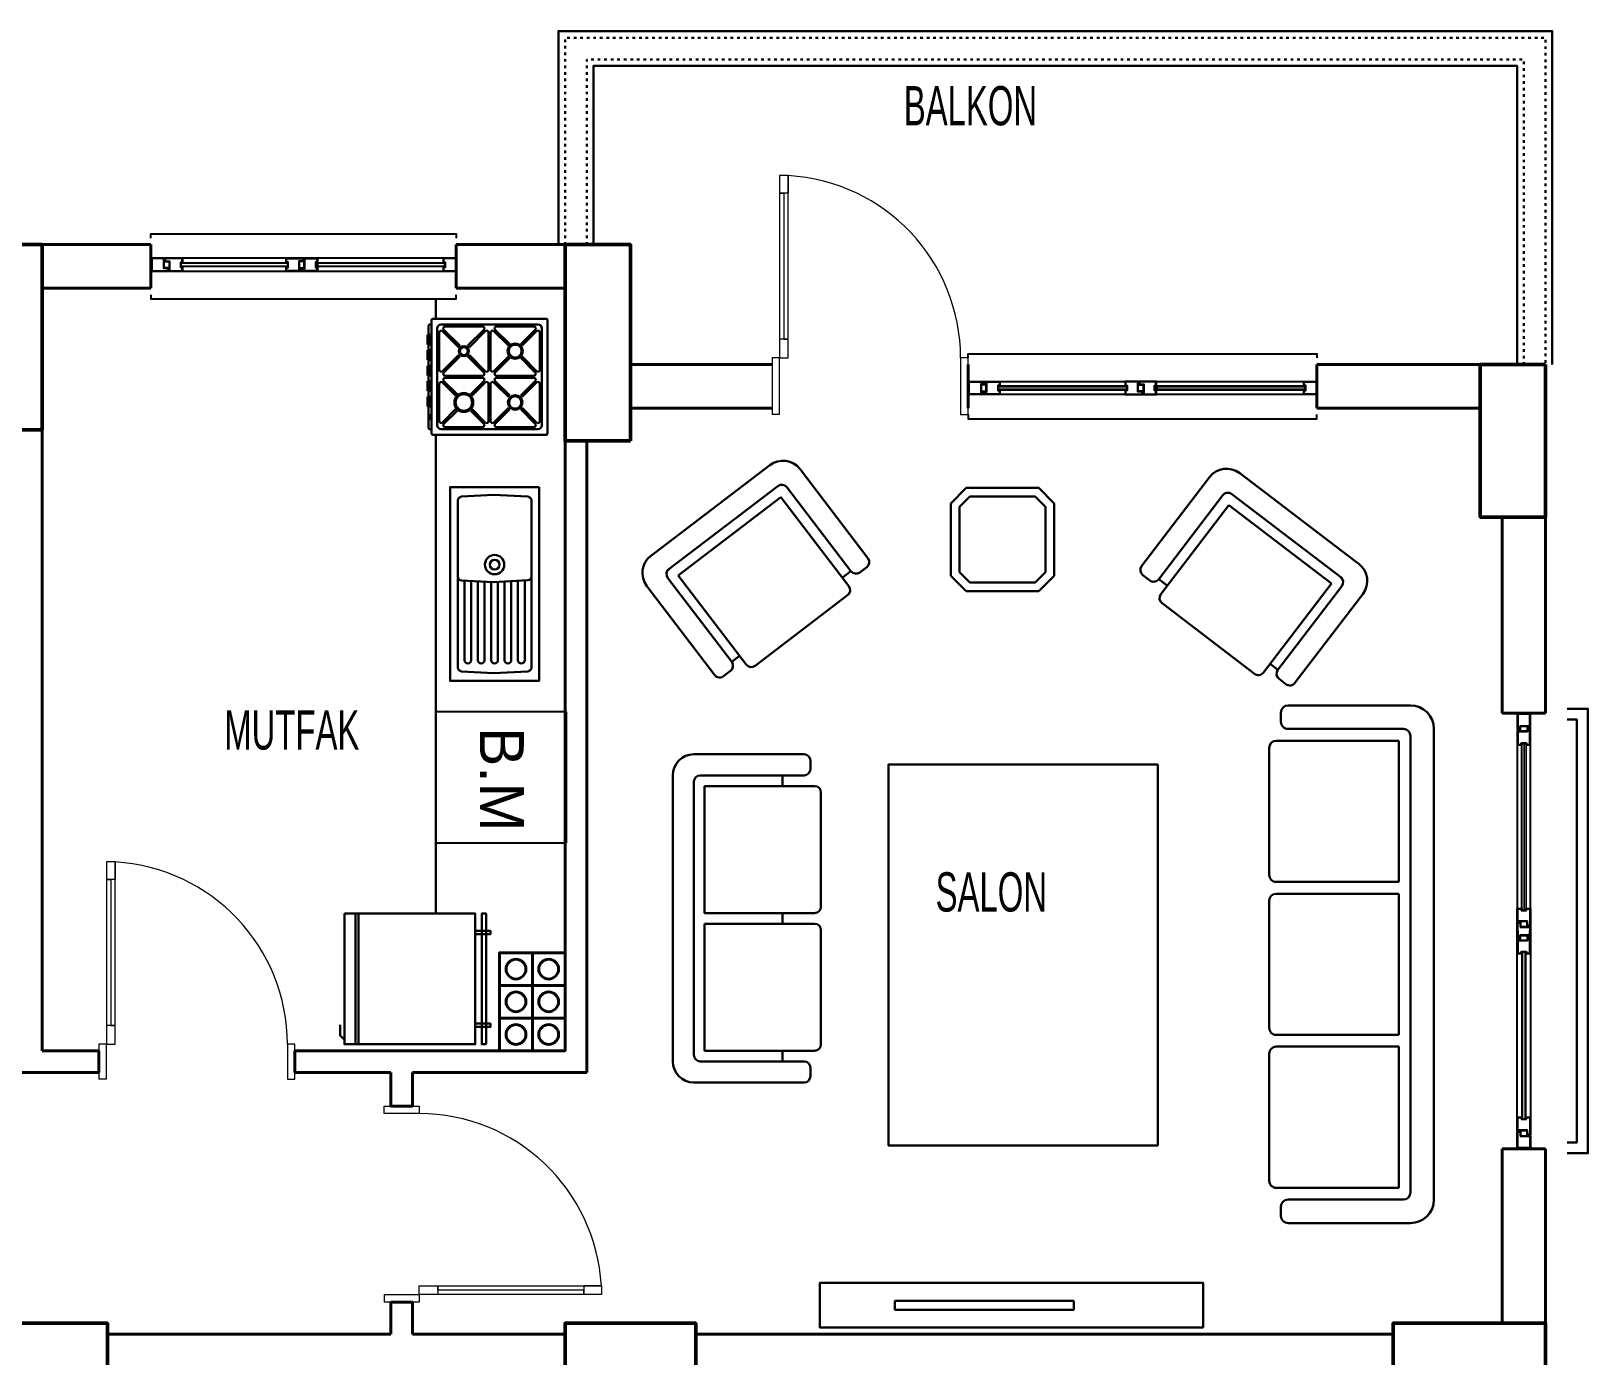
# Model space of a CAD drawing. Header units: millimetres. Extents: x 38 to 3246, y 32 to 1248.
# Drawn here: x 2532 to 3246, y 640 to 1248 of the extents above; entities that cross this region are included whole.
import ezdxf

# ---------------------------------------------------------------- set-up
doc = ezdxf.new("R2010")
doc.units = ezdxf.units.MM
doc.linetypes.add('ACAD_ISO03W100', pattern=[30, 12, -18])
doc.layers.add('14_ISLAK_MEKAN_TEFRİŞ', color=134, linetype='Continuous')
for name, color, linetype, lineweight in [('CAM', 253, 'Continuous', 15), ('duvar_40', 45, 'Continuous', 40), ('KOLON50', 81, 'Continuous', 50), ('MERD_30', 31, 'Continuous', 30), ('PENC_25', 74, 'Continuous', 25), ('TEF', 145, 'Continuous', 30), ('yazı', 253, 'Continuous', 20)]:
    doc.layers.add(name, color=color, linetype=linetype, lineweight=lineweight)
doc.styles.add('ARIAL', font='Arial')
doc.styles.get("Standard").update_dxf_attribs({"font": 'EtrFont'})

# ---------------------------------------------------------------- blocks, each defined once
blk = doc.blocks.new('a140')
at = {"layer": 'duvar_40', "flags": 128}
for points in [[(2563.181166, 780.466772), (2563.181166, 770.466772)], [(2653.181166, 780.466742), (2653.181166, 770.466742)]]:
    blk.add_lwpolyline(points, dxfattribs=at)
at = {"layer": 'PENC_25', "lineweight": 20}
for p, q in [((2570.653704, 867.134256), (2566.653704, 867.134256)), ((2566.653705, 783.466737), (2563.181127, 783.466737)), ((2563.181127, 783.466737), (2563.181127, 767.466788)), ((2566.653705, 767.466788), (2566.653705, 783.466737)), ((2653.181127, 783.466685), (2649.708548, 783.466685)), ((2649.708548, 783.466685), (2649.708548, 767.466737)), ((2653.181127, 767.466737), (2653.181127, 783.466685)), ((2566.653705, 767.466685), (2563.181127, 767.466685)), ((2649.708548, 767.466685), (2653.181127, 767.466685))]:
    blk.add_line(p, q, dxfattribs=at)
at = {"layer": 'PENC_25', "lineweight": 20, "flags": 128}
blk.add_lwpolyline([(2566.653704, 867.190142), (2566.653704, 783.466737), (2570.653704, 783.466737), (2570.653704, 867.190142), (2570.653704, 859.117706), (2566.653704, 859.117706), (2568.653704, 859.117706), (2568.653704, 792.028639), (2570.653704, 792.028639), (2566.653704, 792.028639)], dxfattribs=at)
at = {"layer": 'PENC_25', "lineweight": 20}
blk.add_arc((2565.906459, 783.466737), 83.80209, 359.992273, 86.752553, dxfattribs=at)
blk = doc.blocks.new('a143')
at = {"layer": 'CAM', "flags": 128}
for points in [[(2649.873231, 1141.758253), (2600.949588, 1141.758253), (2600.949588, 1142.258253), (2649.873231, 1142.258253)], [(2649.873231, 1140.258253), (2600.949588, 1140.258253), (2600.949588, 1140.758253), (2649.873231, 1140.758253)], [(2721.835366, 1141.758253), (2662.773237, 1141.758253), (2662.773237, 1142.258253), (2721.835366, 1142.258253)], [(2721.835366, 1140.258253), (2662.773237, 1140.258253), (2662.773237, 1140.758253), (2721.835366, 1140.758253)]]:
    blk.add_lwpolyline(points, close=True, dxfattribs=at)
at = {"layer": 'PENC_25'}
for p, q in [((2721.135366, 1144.258255), (2601.649588, 1144.258255)), ((2601.649588, 1138.258252), (2721.135366, 1138.258252))]:
    blk.add_line(p, q, dxfattribs=at)
at = {"layer": 'PENC_25', "flags": 128}
for points in [[(2587.110589, 1153.466737), (2587.110589, 1155.466737), (2727.110589, 1155.466737), (2727.110589, 1153.466737)], [(2587.110589, 1127.466737), (2587.110589, 1125.54977), (2727.110589, 1125.54977), (2727.110589, 1127.466737)]]:
    blk.add_lwpolyline(points, dxfattribs=at)
for points in [[(2587.110589, 1138.258252), (2595.135372, 1138.258252), (2595.135372, 1139.758253), (2593.135371, 1139.758253), (2593.135371, 1144.258255), (2587.110589, 1144.258255), (2587.110589, 1141.258253)], [(2587.535369, 1138.458252), (2594.935372, 1138.458252), (2594.935372, 1139.558253), (2592.935371, 1139.558253), (2592.935371, 1144.058255), (2587.535369, 1144.058255), (2587.535369, 1142.458253), (2587.535369, 1140.058253)], [(2601.649588, 1144.258255), (2593.435371, 1144.258255), (2593.435371, 1142.758253), (2595.435372, 1142.758253), (2595.435372, 1138.258252), (2601.649588, 1138.258252), (2601.649588, 1140.258253), (2600.949588, 1140.258253), (2600.949588, 1142.258253), (2601.649588, 1142.258253)], [(2601.449588, 1144.058255), (2593.635371, 1144.058255), (2593.635371, 1142.958253), (2595.635372, 1142.958253), (2595.635372, 1138.458252), (2601.449588, 1138.458252), (2601.449588, 1140.058253), (2600.749588, 1140.058253), (2600.749588, 1142.458253), (2601.449588, 1142.458253)], [(2649.173231, 1144.258255), (2657.173234, 1144.258255), (2657.173234, 1142.758253), (2655.173233, 1142.758253), (2655.173233, 1138.258252), (2649.173231, 1138.258252), (2649.173231, 1140.258253), (2649.873231, 1140.258253), (2649.873231, 1142.258253), (2649.173231, 1142.258253)], [(2649.373231, 1144.058255), (2656.973234, 1144.058255), (2656.973234, 1142.958253), (2654.973233, 1142.958253), (2654.973233, 1138.458252), (2649.373231, 1138.458252), (2649.373231, 1140.058253), (2650.073231, 1140.058253), (2650.073231, 1142.458253), (2649.373231, 1142.458253)], [(2663.473237, 1138.258252), (2655.473233, 1138.258252), (2655.473233, 1139.758253), (2657.473234, 1139.758253), (2657.473234, 1144.258255), (2663.473237, 1144.258255), (2663.473237, 1142.258253), (2662.773237, 1142.258253), (2662.773237, 1140.258253), (2663.473237, 1140.258253)], [(2663.273237, 1138.458252), (2655.673233, 1138.458252), (2655.673233, 1139.558253), (2657.673234, 1139.558253), (2657.673234, 1144.058255), (2663.273237, 1144.058255), (2663.273237, 1142.458253), (2662.573237, 1142.458253), (2662.573237, 1140.058253), (2663.273237, 1140.058253)], [(2721.135366, 1138.258252), (2727.110589, 1138.258252), (2727.110589, 1144.258255), (2721.135366, 1144.258255), (2721.135366, 1142.258253), (2721.835366, 1142.258253), (2721.835366, 1140.258253), (2721.135366, 1140.258253)], [(2721.335366, 1138.458252), (2726.935369, 1138.458252), (2726.935369, 1144.058255), (2721.335366, 1144.058255), (2721.335366, 1142.458253), (2722.035366, 1142.458253), (2722.035366, 1140.058253), (2721.335366, 1140.058253)], [(2663.673237, 1141.758253), (2662.773237, 1141.758253), (2662.773237, 1140.758253), (2663.673237, 1140.758253)]]:
    blk.add_lwpolyline(points, close=True, dxfattribs=at)
blk = doc.blocks.new('a144')
at = {"layer": 'duvar_40', "flags": 128}
for points in [[(2697.110553, 755.126026), (2707.110553, 755.126026)], [(2697.110553, 665.126026), (2707.110553, 665.126026)]]:
    blk.add_lwpolyline(points, dxfattribs=at)
at = {"layer": 'PENC_25', "lineweight": 20}
for p, q in [((2694.110538, 751.653442), (2694.110538, 755.126021)), ((2694.110589, 755.126021), (2710.110538, 755.126021)), ((2710.110538, 751.653442), (2694.110589, 751.653442)), ((2710.110538, 755.126021), (2710.110538, 751.653442)), ((2793.778109, 672.598598), (2793.778109, 668.598598)), ((2694.110538, 668.598599), (2694.110538, 665.126021)), ((2694.11064, 668.598599), (2710.110589, 668.598599)), ((2710.110589, 665.126021), (2694.11064, 665.126021)), ((2710.110589, 668.598599), (2710.110589, 665.126021))]:
    blk.add_line(p, q, dxfattribs=at)
at = {"layer": 'PENC_25', "lineweight": 20, "flags": 128}
blk.add_lwpolyline([(2793.833994, 668.598598), (2710.110589, 668.598598), (2710.110589, 672.598598), (2793.833994, 672.598598), (2785.761559, 672.598598), (2785.761559, 668.598598), (2785.761559, 670.598599), (2718.672492, 670.598599), (2718.672492, 672.598598), (2718.672492, 668.598598)], dxfattribs=at)
at = {"layer": 'PENC_25', "lineweight": 20}
blk.add_arc((2710.110589, 667.851353), 83.80209, 3.247447, 90.007727, dxfattribs=at)
blk = doc.blocks.new('a146')
at = {"layer": 'TEF', "flags": 128}
for points in [[(3069.891245, 653.466737), (2894.087736, 653.466737), (2894.087736, 674.041926), (3069.891245, 674.041926)], [(3010.600996, 665.69057), (2928.493965, 665.69057), (2928.493965, 661.634645), (3010.600996, 661.634645)]]:
    blk.add_lwpolyline(points, close=True, dxfattribs=at)
blk = doc.blocks.new('a150')
at = {"layer": 'CAM', "flags": 128}
for points in [[(3034.873231, 1085.67522), (2975.949588, 1085.67522), (2975.949588, 1085.17522), (3034.873231, 1085.17522)], [(3034.873231, 1084.17522), (2975.949588, 1084.17522), (2975.949588, 1083.67522), (3034.873231, 1083.67522)], [(3116.835366, 1085.67522), (3047.773237, 1085.67522), (3047.773237, 1085.17522), (3116.835366, 1085.17522)], [(3116.835366, 1084.17522), (3047.773237, 1084.17522), (3047.773237, 1083.67522), (3116.835366, 1083.67522)]]:
    blk.add_lwpolyline(points, close=True, dxfattribs=at)
at = {"layer": 'duvar_40', "ltscale": 20, "flags": 128}
blk.add_lwpolyline([(2962.110589, 1095.466737), (2962.110589, 1075.466737)], dxfattribs=at)
at = {"layer": 'PENC_25', "lineweight": 20}
for p, q in [((2879.583166, 1182.134307), (2875.583166, 1182.134307)), ((2875.583167, 1098.466788), (2872.110589, 1098.466788)), ((2872.110589, 1098.466788), (2872.110589, 1072.466839)), ((2875.583167, 1072.466839), (2875.583167, 1098.466788)), ((2962.110589, 1098.466737), (2958.63801, 1098.466737)), ((2958.63801, 1098.466737), (2958.63801, 1072.466737)), ((2962.110589, 1072.466737), (2962.110589, 1098.466737)), ((2875.583167, 1072.466737), (2872.110589, 1072.466737)), ((2958.63801, 1072.466737), (2962.110589, 1072.466737))]:
    blk.add_line(p, q, dxfattribs=at)
at = {"layer": 'PENC_25'}
for p, q in [((2976.649588, 1087.675221), (3116.135366, 1087.675221)), ((3116.135366, 1081.675218), (2976.649588, 1081.675218))]:
    blk.add_line(p, q, dxfattribs=at)
at = {"layer": 'PENC_25', "lineweight": 20, "flags": 128}
blk.add_lwpolyline([(2875.583166, 1182.190193), (2875.583166, 1098.466788), (2879.583166, 1098.466788), (2879.583166, 1182.190193), (2879.583166, 1174.117758), (2875.583166, 1174.117758), (2877.583166, 1174.117758), (2877.583166, 1107.028691), (2879.583166, 1107.028691), (2875.583166, 1107.028691)], dxfattribs=at)
at = {"layer": 'PENC_25', "flags": 128}
for points in [[(2962.110589, 1098.466737), (2962.110589, 1100.383703), (3122.110589, 1100.383703), (3122.110589, 1098.466737)], [(2962.110589, 1072.466737), (2962.110589, 1070.466737), (3122.110589, 1070.466737), (3122.110589, 1072.466737)]]:
    blk.add_lwpolyline(points, dxfattribs=at)
for points in [[(2962.110589, 1081.675218), (2962.110589, 1087.675221)], [(2962.110589, 1087.675221), (2970.135372, 1087.675221), (2970.135372, 1086.17522), (2968.135371, 1086.17522), (2968.135371, 1081.675218), (2962.110589, 1081.675218), (2962.110589, 1084.67522)], [(2962.535369, 1087.475221), (2969.935372, 1087.475221), (2969.935372, 1086.37522), (2967.935371, 1086.37522), (2967.935371, 1081.875218), (2962.535369, 1081.875218), (2962.535369, 1083.47522), (2962.535369, 1085.87522)], [(2976.649588, 1081.675218), (2968.435371, 1081.675218), (2968.435371, 1083.17522), (2970.435372, 1083.17522), (2970.435372, 1087.675221), (2976.649588, 1087.675221), (2976.649588, 1085.67522), (2975.949588, 1085.67522), (2975.949588, 1083.67522), (2976.649588, 1083.67522)], [(2976.449588, 1081.875218), (2968.635371, 1081.875218), (2968.635371, 1082.97522), (2970.635372, 1082.97522), (2970.635372, 1087.475221), (2976.449588, 1087.475221), (2976.449588, 1085.87522), (2975.749588, 1085.87522), (2975.749588, 1083.47522), (2976.449588, 1083.47522)], [(3034.173231, 1081.675218), (3042.173234, 1081.675218), (3042.173234, 1083.17522), (3040.173233, 1083.17522), (3040.173233, 1087.675221), (3034.173231, 1087.675221), (3034.173231, 1085.67522), (3034.873231, 1085.67522), (3034.873231, 1083.67522), (3034.173231, 1083.67522)], [(3034.373231, 1081.875218), (3041.973234, 1081.875218), (3041.973234, 1082.97522), (3039.973233, 1082.97522), (3039.973233, 1087.475221), (3034.373231, 1087.475221), (3034.373231, 1085.87522), (3035.073231, 1085.87522), (3035.073231, 1083.47522), (3034.373231, 1083.47522)], [(3048.473237, 1087.675221), (3040.473233, 1087.675221), (3040.473233, 1086.17522), (3042.473234, 1086.17522), (3042.473234, 1081.675218), (3048.473237, 1081.675218), (3048.473237, 1083.67522), (3047.773237, 1083.67522), (3047.773237, 1085.67522), (3048.473237, 1085.67522)], [(3048.273237, 1087.475221), (3040.673233, 1087.475221), (3040.673233, 1086.37522), (3042.673234, 1086.37522), (3042.673234, 1081.875218), (3048.273237, 1081.875218), (3048.273237, 1083.47522), (3047.573237, 1083.47522), (3047.573237, 1085.87522), (3048.273237, 1085.87522)], [(3116.135366, 1087.675221), (3122.110589, 1087.675221), (3122.110589, 1081.675218), (3116.135366, 1081.675218), (3116.135366, 1083.67522), (3116.835366, 1083.67522), (3116.835366, 1085.67522), (3116.135366, 1085.67522)], [(3116.335366, 1087.475221), (3121.935369, 1087.475221), (3121.935369, 1081.875218), (3116.335366, 1081.875218), (3116.335366, 1083.47522), (3117.035366, 1083.47522), (3117.035366, 1085.87522), (3116.335366, 1085.87522)], [(3048.673237, 1084.17522), (3047.773237, 1084.17522), (3047.773237, 1085.17522), (3048.673237, 1085.17522)]]:
    blk.add_lwpolyline(points, close=True, dxfattribs=at)
at = {"layer": 'PENC_25', "lineweight": 20}
blk.add_arc((2874.835921, 1098.466788), 83.80209, 359.992273, 86.752553, dxfattribs=at)
blk = doc.blocks.new('a152')
at = {"layer": 'CAM'}
for p, q in [((3216.110589, 845.06674), (3216.110589, 921.627737)), ((3216.110589, 921.627737), (3216.610589, 921.627737)), ((3216.610589, 921.627737), (3216.610589, 845.06674)), ((3217.610589, 845.06674), (3217.610589, 921.627737)), ((3217.610589, 921.627737), (3218.110589, 921.627737)), ((3218.110589, 921.627737), (3218.110589, 845.06674)), ((3216.610589, 845.06674), (3216.110589, 845.06674)), ((3218.110589, 845.06674), (3217.610589, 845.06674)), ((3216.110589, 825.866733), (3216.110589, 749.305736)), ((3216.610589, 749.305736), (3216.610589, 825.866733)), ((3217.610589, 825.866733), (3217.610589, 749.305736)), ((3218.110589, 749.305736), (3218.110589, 825.866733)), ((3216.110589, 749.305736), (3216.610589, 749.305736)), ((3217.610589, 749.305736), (3218.110589, 749.305736))]:
    blk.add_line(p, q, dxfattribs=at)
at = {"layer": 'duvar_40', "ltscale": 0.3}
blk.add_line((3227.110589, 735.466737), (3207.110589, 735.466737), dxfattribs=at)
at = {"layer": 'MERD_30', "flags": 128}
for points in [[(3236.992378, 937.459365), (3246.492378, 937.459365), (3246.492378, 733.466748), (3236.992378, 733.466748)], [(3236.992378, 932.459365), (3241.492378, 932.459365), (3241.492378, 738.466748), (3236.992378, 738.466748)]]:
    blk.add_lwpolyline(points, dxfattribs=at)
at = {"layer": 'PENC_25'}
for p, q in [((3214.110587, 935.466737), (3214.110587, 927.441953)), ((3217.110589, 935.466737), (3214.110587, 935.466737)), ((3215.910589, 935.041957), (3214.310587, 935.041957)), ((3214.310587, 935.041957), (3214.310587, 927.641953)), ((3215.410589, 929.641955), (3219.91059, 929.641955)), ((3215.410589, 927.641953), (3215.410589, 929.641955)), ((3215.610589, 929.441955), (3220.11059, 929.441955)), ((3215.610589, 927.441953), (3215.610589, 929.441955)), ((3218.310589, 935.041957), (3215.910589, 935.041957)), ((3220.11059, 935.466737), (3217.110589, 935.466737)), ((3219.91059, 935.041957), (3218.310589, 935.041957)), ((3220.11059, 929.141955), (3218.610589, 929.141955)), ((3218.610589, 929.141955), (3218.610589, 927.141953)), ((3219.91059, 928.941955), (3218.810589, 928.941955)), ((3218.810589, 928.941955), (3218.810589, 926.941953)), ((3219.91059, 929.641955), (3219.91059, 935.041957)), ((3219.91059, 921.127737), (3219.91059, 928.941955)), ((3220.11059, 929.441955), (3220.11059, 935.466737)), ((3220.11059, 920.927737), (3220.11059, 929.141955)), ((3214.110587, 927.441953), (3215.610589, 927.441953)), ((3218.610589, 927.141953), (3214.110587, 927.141953)), ((3214.110587, 927.141953), (3214.110587, 920.927737)), ((3214.310587, 927.641953), (3215.410589, 927.641953)), ((3218.810589, 926.941953), (3214.310587, 926.941953)), ((3214.310587, 926.941953), (3214.310587, 921.127737)), ((3215.910589, 921.127737), (3215.910589, 921.827737)), ((3215.910589, 921.827737), (3218.310589, 921.827737)), ((3216.110589, 920.927737), (3216.110589, 921.627737)), ((3216.110589, 921.627737), (3218.110589, 921.627737)), ((3218.110589, 921.627737), (3218.110589, 920.927737)), ((3218.310589, 921.827737), (3218.310589, 921.127737)), ((3214.110587, 920.927737), (3216.110589, 920.927737)), ((3214.110587, 920.927737), (3214.110587, 835.466737)), ((3214.310587, 921.127737), (3215.910589, 921.127737)), ((3218.110589, 920.927737), (3220.11059, 920.927737)), ((3218.310589, 921.127737), (3219.91059, 921.127737)), ((3220.11059, 835.466737), (3220.11059, 920.927737)), ((3214.110587, 839.766738), (3214.110587, 845.76674)), ((3214.110587, 845.76674), (3216.110589, 845.76674)), ((3214.310587, 839.966738), (3214.310587, 845.56674)), ((3214.310587, 845.56674), (3215.910589, 845.56674)), ((3215.910589, 845.56674), (3215.910589, 844.86674)), ((3215.910589, 844.86674), (3218.310589, 844.86674)), ((3216.110589, 845.76674), (3216.110589, 845.06674)), ((3216.110589, 845.06674), (3218.110589, 845.06674)), ((3218.110589, 845.06674), (3218.110589, 845.76674)), ((3218.110589, 845.76674), (3220.11059, 845.76674)), ((3218.310589, 844.86674), (3218.310589, 845.56674)), ((3218.310589, 845.56674), (3219.91059, 845.56674)), ((3219.91059, 845.56674), (3219.91059, 837.966737)), ((3220.11059, 845.76674), (3220.11059, 837.766737)), ((3218.610589, 839.766738), (3214.110587, 839.766738)), ((3214.110587, 835.466737), (3214.110587, 839.466738)), ((3214.110587, 839.466738), (3215.610589, 839.466738)), ((3218.810589, 839.966738), (3214.310587, 839.966738)), ((3214.310587, 835.466737), (3214.310587, 839.266738)), ((3214.310587, 839.266738), (3215.410589, 839.266738)), ((3215.410589, 839.266738), (3215.410589, 837.266737)), ((3215.410589, 837.266737), (3219.91059, 837.266737)), ((3215.610589, 839.466738), (3215.610589, 837.466737)), ((3215.610589, 837.466737), (3220.11059, 837.466737)), ((3218.610589, 837.766737), (3218.610589, 839.766738)), ((3220.11059, 837.766737), (3218.610589, 837.766737)), ((3218.810589, 837.966737), (3218.810589, 839.966738)), ((3219.91059, 837.966737), (3218.810589, 837.966737)), ((3219.91059, 837.266737), (3219.91059, 835.466737)), ((3220.11059, 837.466737), (3220.11059, 835.466737)), ((3214.110587, 835.466737), (3214.110587, 831.466735)), ((3214.110587, 750.005736), (3214.110587, 835.466737)), ((3214.310587, 835.466737), (3214.310587, 831.666735)), ((3219.91059, 833.666736), (3219.91059, 835.466737)), ((3220.11059, 833.466736), (3220.11059, 835.466737)), ((3220.11059, 835.466737), (3220.11059, 750.005736)), ((3214.110587, 743.79152), (3214.110587, 750.005736)), ((3214.110587, 750.005736), (3216.110589, 750.005736)), ((3218.610589, 743.79152), (3214.110587, 743.79152)), ((3214.110587, 735.466737), (3214.110587, 743.49152)), ((3214.110587, 743.49152), (3215.610589, 743.49152)), ((3214.310587, 743.99152), (3214.310587, 749.805736)), ((3214.310587, 749.805736), (3215.910589, 749.805736)), ((3218.810589, 743.99152), (3214.310587, 743.99152)), ((3214.310587, 735.891516), (3214.310587, 743.29152)), ((3214.310587, 743.29152), (3215.410589, 743.29152)), ((3215.410589, 743.29152), (3215.410589, 741.291519)), ((3215.610589, 743.49152), (3215.610589, 741.491519)), ((3215.910589, 749.805736), (3215.910589, 749.105736)), ((3215.910589, 749.105736), (3218.310589, 749.105736)), ((3216.110589, 750.005736), (3216.110589, 749.305736)), ((3216.110589, 749.305736), (3218.110589, 749.305736)), ((3218.110589, 749.305736), (3218.110589, 750.005736)), ((3218.110589, 750.005736), (3220.11059, 750.005736)), ((3218.310589, 749.105736), (3218.310589, 749.805736)), ((3218.310589, 749.805736), (3219.91059, 749.805736)), ((3218.610589, 741.791519), (3218.610589, 743.79152)), ((3218.810589, 741.991519), (3218.810589, 743.99152)), ((3219.91059, 749.805736), (3219.91059, 741.991519)), ((3220.11059, 750.005736), (3220.11059, 741.791519)), ((3215.910589, 735.891516), (3214.310587, 735.891516)), ((3215.410589, 741.291519), (3219.91059, 741.291519)), ((3215.610589, 741.491519), (3220.11059, 741.491519)), ((3218.310589, 735.891516), (3215.910589, 735.891516)), ((3219.91059, 735.891516), (3218.310589, 735.891516)), ((3220.11059, 741.791519), (3218.610589, 741.791519)), ((3219.91059, 741.991519), (3218.810589, 741.991519)), ((3219.91059, 741.291519), (3219.91059, 735.891516)), ((3220.11059, 741.491519), (3220.11059, 735.466737))]:
    blk.add_line(p, q, dxfattribs=at)
blk = doc.blocks.new('bb3')
at = {"layer": '14_ISLAK_MEKAN_TEFRİŞ'}
for p, q in [((365.268511, -291.899922), (305.268511, -291.899922)), ((305.268511, -291.899922), (305.268511, -351.899922)), ((365.268511, -351.899922), (365.268511, -291.899922)), ((305.268511, -351.899922), (365.268511, -351.899922))]:
    blk.add_line(p, q, dxfattribs=at)
at = {"insert": (312.246602, -311.441617), "char_height": 20.16, "width": 8839.469653, "attachment_point": 1}
blk.add_mtext('B.M', dxfattribs=at)
blk = doc.blocks.new('rttrtr')
at = {"layer": 'TEF'}
for p, q in [((-389.510033, 6064.436817), (-462.410033, 6064.436817)), ((-389.510033, 6064.436817), (-316.610033, 6064.436817)), ((-469.700033, 6057.146817), (-469.700033, 6019.238817)), ((-389.510033, 6057.146817), (-460.223033, 6057.146817)), ((-389.510033, 6057.146817), (-318.797033, 6057.146817)), ((-309.320033, 6057.146817), (-309.320033, 6019.238817)), ((-462.410033, 6054.959817), (-462.410033, 6019.238817)), ((-458.765033, 6053.501817), (-458.765033, 6015.593817)), ((-415.025033, 6053.501817), (-458.765033, 6053.501817)), ((-415.025033, 6053.501817), (-415.025033, 6015.593817)), ((-411.380033, 6053.501817), (-411.380033, 6015.593817)), ((-389.510033, 6053.501817), (-411.380033, 6053.501817)), ((-389.510033, 6053.501817), (-367.640033, 6053.501817)), ((-367.640033, 6053.501817), (-367.640033, 6015.593817)), ((-363.995033, 6053.501817), (-320.255033, 6053.501817)), ((-363.995033, 6053.501817), (-363.995033, 6015.593817)), ((-320.255033, 6053.501817), (-320.255033, 6015.593817)), ((-316.610033, 6054.959817), (-316.610033, 6019.238817)), ((-464.597033, 6017.051817), (-467.513033, 6017.051817)), ((-417.212033, 6013.406817), (-456.578033, 6013.406817)), ((-389.510033, 6013.406817), (-409.193033, 6013.406817)), ((-389.510033, 6013.406817), (-369.827033, 6013.406817)), ((-361.808033, 6013.406817), (-322.442033, 6013.406817)), ((-314.423033, 6017.051817), (-311.507033, 6017.051817))]:
    blk.add_line(p, q, dxfattribs=at)
for centre, radius, start, end in [((-462.410033, 6057.146817), 7.29, 90, 180), ((-316.610033, 6057.146817), 7.29, 0, 90), ((-460.223033, 6054.959817), 2.187, 90, 180), ((-318.797033, 6054.959817), 2.187, 0, 90), ((-467.513033, 6019.238817), 2.187, 180, 270), ((-464.597033, 6019.238817), 2.187, 270, 0), ((-314.423033, 6019.238817), 2.187, 180, 270), ((-311.507033, 6019.238817), 2.187, 270, 0), ((-456.578033, 6015.593817), 2.187, 180, 270), ((-417.212033, 6015.593817), 2.187, 270, 0), ((-409.193033, 6015.593817), 2.187, 180, 270), ((-369.827033, 6015.593817), 2.187, 270, 0), ((-361.808033, 6015.593817), 2.187, 180, 270), ((-322.442033, 6015.593817), 2.187, 270, 0)]:
    blk.add_arc(centre, radius, start, end, dxfattribs=at)
blk = doc.blocks.new('kjlfdndşlknfndfkldfdf')
at = {"layer": 'TEF'}
for p, q in [((55328.507839, 11493.256828), (55246.495339, 11493.256828)), ((55328.507839, 11493.256828), (55410.520339, 11493.256828)), ((55234.345339, 11481.106828), (55234.345339, 11417.926828)), ((55246.495339, 11477.461828), (55246.495339, 11417.926828)), ((55328.507839, 11481.106828), (55250.140339, 11481.106828)), ((55325.470339, 11475.031828), (55252.570339, 11475.031828)), ((55252.570339, 11475.031828), (55252.570339, 11411.851828)), ((55325.470339, 11475.031828), (55325.470339, 11411.851828)), ((55328.507839, 11481.106828), (55406.875339, 11481.106828)), ((55331.545339, 11475.031828), (55331.545339, 11411.851828)), ((55331.545339, 11475.031828), (55404.445339, 11475.031828)), ((55404.445339, 11475.031828), (55404.445339, 11411.851828)), ((55410.520339, 11477.461828), (55410.520339, 11417.926828)), ((55422.670339, 11481.106828), (55422.670339, 11417.926828)), ((55246.495339, 11430.345269), (55252.570339, 11430.345269)), ((55325.470339, 11430.345269), (55331.545339, 11430.345269)), ((55404.445339, 11430.345269), (55410.520339, 11430.345269)), ((55242.850339, 11414.281828), (55237.990339, 11414.281828)), ((55414.165339, 11414.281828), (55419.025339, 11414.281828)), ((55321.825339, 11408.206828), (55256.215339, 11408.206828)), ((55335.190339, 11408.206828), (55400.800339, 11408.206828))]:
    blk.add_line(p, q, dxfattribs=at)
for centre, radius, start, end in [((55246.495339, 11481.106828), 12.15, 90, 180), ((55410.520339, 11481.106828), 12.15, 0, 90), ((55250.140339, 11477.461828), 3.645, 90, 180), ((55406.875339, 11477.461828), 3.645, 0, 90), ((55237.990339, 11417.926828), 3.645, 180, 270), ((55242.850339, 11417.926828), 3.645, 270, 0), ((55414.165339, 11417.926828), 3.645, 180, 270), ((55419.025339, 11417.926828), 3.645, 270, 0), ((55256.215339, 11411.851828), 3.645, 180, 270), ((55321.825339, 11411.851828), 3.645, 270, 0), ((55335.190339, 11411.851828), 3.645, 180, 270), ((55400.800339, 11411.851828), 3.645, 270, 0)]:
    blk.add_arc(centre, radius, start, end, dxfattribs=at)
blk = doc.blocks.new('kjnklnlkfşfg')
at = {"layer": 'TEF'}
for p, q in [((55325.97592, 10955.358673), (55321.531476, 10955.358673)), ((55334.864809, 10899.803117), (55334.864809, 10957.580895)), ((55398.198142, 10960.914228), (55338.198142, 10960.914228)), ((55401.531476, 10899.803117), (55401.531476, 10957.580895)), ((55409.941597, 10955.358673), (55414.386041, 10955.358673)), ((55318.198142, 10894.247562), (55318.198142, 10952.02534)), ((55329.309254, 10897.580895), (55329.309254, 10952.02534)), ((55329.309254, 10952.02534), (55334.864809, 10952.02534)), ((55401.531476, 10952.02534), (55406.608263, 10952.02534)), ((55406.608263, 10897.580895), (55406.608263, 10952.02534)), ((55417.719374, 10894.247562), (55417.719374, 10952.02534)), ((55401.531476, 10899.803117), (55334.864809, 10899.803117)), ((55404.309254, 10894.247562), (55332.642587, 10894.247562)), ((55404.309254, 10883.136451), (55329.309254, 10883.136451)), ((55404.309254, 10883.136451), (55406.608434, 10883.136451))]:
    blk.add_line(p, q, dxfattribs=at)
for centre, radius, start, end in [((55321.531476, 10952.02534), 3.333333, 90, 180), ((55325.97592, 10952.02534), 3.333333, 0, 90), ((55338.198142, 10957.580895), 3.333333, 90, 180), ((55398.198142, 10957.580895), 3.333333, 0, 90), ((55409.941597, 10952.02534), 3.333333, 90, 180), ((55414.386041, 10952.02534), 3.333333, 0, 90), ((55329.309254, 10894.247562), 11.111111, 180, 270), ((55332.642587, 10897.580895), 3.333333, 180, 270), ((55403.27493, 10897.580895), 3.333333, 270, 0), ((55406.608263, 10894.247562), 11.111111, 270, 0)]:
    blk.add_arc(centre, radius, start, end, dxfattribs=at)
blk = doc.blocks.new('jhnkldgjkslgbjaskgdm')
at = {"layer": 'TEF', "flags": 128}
for points in [[(-5133.802356, -14184.077824), (-5133.802356, -14244.077824), (-5073.802356, -14244.077824), (-5073.802356, -14184.077824)], [(-5073.802356, -14249.077824), (-5133.802356, -14249.077824), (-5133.802356, -14247.077824), (-5073.802356, -14247.077824)]]:
    blk.add_lwpolyline(points, close=True, dxfattribs=at)
for points in [[(-5075.802356, -14184.077824), (-5077.802356, -14182.077824), (-5082.802356, -14182.077824)], [(-5073.802356, -14189.077824), (-5133.802356, -14189.077824)], [(-5073.802356, -14190.577824), (-5133.802356, -14190.577824)], [(-5124.302356, -14244.077824), (-5124.302356, -14251.077824), (-5125.802356, -14251.077824), (-5125.802356, -14244.077824)], [(-5083.302356, -14244.077824), (-5083.302356, -14251.077824), (-5081.802356, -14251.077824), (-5081.802356, -14244.077824)]]:
    blk.add_lwpolyline(points, dxfattribs=at)
blk = doc.blocks.new('jhngbklnkgb_fbgnlş')
at = {"layer": 'TEF', "linetype": 'Continuous'}
for p, q in [((-4958.113378, -13973.079768), (-4958.613378, -13973.579768)), ((-4958.613378, -13973.579768), (-4958.613378, -13978.391768)), ((-4957.028178, -13973.079768), (-4958.113378, -13973.079768)), ((-4957.028178, -13970.579768), (-4956.528178, -13970.079768)), ((-4957.028178, -13970.579768), (-4957.028178, -14029.579768)), ((-4897.528178, -13970.079768), (-4956.528178, -13970.079768)), ((-4954.028178, -13975.079768), (-4954.028178, -14025.079768)), ((-4902.028178, -13973.079768), (-4952.028178, -13973.079768)), ((-4950.613978, -13975.786868), (-4942.399478, -13984.001368)), ((-4930.649478, -13974.079768), (-4949.906878, -13974.079768)), ((-4929.942378, -13975.786868), (-4938.156878, -13984.001368)), ((-4916.606578, -13983.294268), (-4924.113978, -13975.786868)), ((-4904.149478, -13974.079768), (-4923.406878, -13974.079768)), ((-4903.442378, -13975.786868), (-4910.949778, -13983.294268)), ((-4900.028178, -13975.079768), (-4900.028178, -14025.079768)), ((-4897.028178, -13970.579768), (-4897.528178, -13970.079768)), ((-4897.028178, -13970.579768), (-4897.028178, -14029.579768)), ((-4959.028178, -13978.391768), (-4959.028178, -13983.391768)), ((-4957.028178, -13978.391768), (-4959.028178, -13978.391768)), ((-4957.028178, -13983.391768), (-4959.028178, -13983.391768)), ((-4958.613378, -13983.391768), (-4958.613378, -13986.391768)), ((-4958.028178, -13978.391768), (-4958.028178, -13983.391768)), ((-4957.528178, -13978.391768), (-4957.528178, -13983.391768)), ((-4953.028178, -13977.201068), (-4953.028178, -13996.458468)), ((-4951.321078, -13976.493968), (-4943.106578, -13984.708468)), ((-4942.399478, -13984.001368), (-4943.106578, -13984.708468)), ((-4938.156878, -13984.001368), (-4937.449778, -13984.708468)), ((-4929.235278, -13976.493968), (-4937.449778, -13984.708468)), ((-4927.528178, -13977.201068), (-4927.528178, -13996.458468)), ((-4926.528178, -13977.201068), (-4926.528178, -13996.458468)), ((-4917.313678, -13984.001368), (-4924.821078, -13976.493968)), ((-4916.606578, -13983.294268), (-4917.313678, -13984.001368)), ((-4910.242678, -13984.001368), (-4910.949778, -13983.294268)), ((-4902.735278, -13976.493968), (-4910.242678, -13984.001368)), ((-4901.028178, -13977.201068), (-4901.028178, -13996.458468)), ((-4959.028178, -13986.391768), (-4959.028178, -13991.391768)), ((-4957.028178, -13986.391768), (-4959.028178, -13986.391768)), ((-4957.028178, -13991.391768), (-4959.028178, -13991.391768)), ((-4958.613378, -13991.391768), (-4958.613378, -13994.391768)), ((-4958.028178, -13986.391768), (-4958.028178, -13991.391768)), ((-4957.528178, -13986.391768), (-4957.528178, -13991.391768)), ((-4943.106578, -13988.951068), (-4951.321078, -13997.165568)), ((-4942.399478, -13989.658168), (-4950.613978, -13997.872668)), ((-4943.106578, -13988.951068), (-4942.399478, -13989.658168)), ((-4937.449778, -13988.951068), (-4938.156878, -13989.658168)), ((-4938.156878, -13989.658168), (-4929.942378, -13997.872668)), ((-4937.449778, -13988.951068), (-4929.235278, -13997.165568)), ((-4917.313678, -13989.658168), (-4924.821078, -13997.165568)), ((-4916.606578, -13990.365268), (-4924.113978, -13997.872668)), ((-4916.606578, -13990.365268), (-4917.313678, -13989.658168)), ((-4910.242678, -13989.658168), (-4910.949778, -13990.365268)), ((-4903.442378, -13997.872668), (-4910.949778, -13990.365268)), ((-4902.735278, -13997.165568), (-4910.242678, -13989.658168)), ((-4957.028178, -13994.391768), (-4959.028178, -13994.391768)), ((-4959.028178, -13994.391768), (-4959.028178, -13999.391768)), ((-4957.028178, -13999.391768), (-4959.028178, -13999.391768)), ((-4958.613378, -13999.391768), (-4958.613378, -14002.391768)), ((-4958.028178, -13994.391768), (-4958.028178, -13999.391768)), ((-4957.528178, -13994.391768), (-4957.528178, -13999.391768)), ((-4930.649478, -13999.579768), (-4949.906878, -13999.579768)), ((-4904.149478, -13999.579768), (-4923.406878, -13999.579768)), ((-4959.028178, -14002.391768), (-4959.028178, -14007.391768)), ((-4957.028178, -14002.391768), (-4959.028178, -14002.391768)), ((-4957.028178, -14007.391768), (-4959.028178, -14007.391768)), ((-4958.613378, -14007.391768), (-4958.613378, -14010.391768)), ((-4958.028178, -14002.391768), (-4958.028178, -14007.391768)), ((-4957.528178, -14002.391768), (-4957.528178, -14007.391768)), ((-4953.028178, -14003.701068), (-4953.028178, -14022.958468)), ((-4951.321078, -14002.993968), (-4944.520778, -14009.794268)), ((-4950.613978, -14002.286868), (-4943.813678, -14009.087168)), ((-4930.649478, -14000.579768), (-4949.906878, -14000.579768)), ((-4929.942378, -14002.286868), (-4936.742678, -14009.087168)), ((-4929.235278, -14002.993968), (-4936.035578, -14009.794268)), ((-4927.528178, -14003.701068), (-4927.528178, -14022.958468)), ((-4926.528178, -14003.701068), (-4926.528178, -14022.958468)), ((-4924.821078, -14002.993968), (-4917.313678, -14010.501368)), ((-4924.113978, -14002.286868), (-4916.606578, -14009.794268)), ((-4904.149478, -14000.579768), (-4923.406878, -14000.579768)), ((-4910.949778, -14009.794268), (-4903.442378, -14002.286868)), ((-4910.242678, -14010.501368), (-4902.735278, -14002.993968)), ((-4901.028178, -14003.701068), (-4901.028178, -14022.958468)), ((-4957.028178, -14010.391768), (-4959.028178, -14010.391768)), ((-4959.028178, -14010.391768), (-4959.028178, -14015.391768)), ((-4957.028178, -14015.391768), (-4959.028178, -14015.391768)), ((-4958.613378, -14015.391768), (-4958.613378, -14026.579768)), ((-4958.028178, -14010.391768), (-4958.028178, -14015.391768)), ((-4957.528178, -14010.391768), (-4957.528178, -14015.391768)), ((-4943.813678, -14009.087168), (-4944.520778, -14009.794268)), ((-4936.742678, -14009.087168), (-4936.035578, -14009.794268)), ((-4924.821078, -14023.665568), (-4917.313678, -14016.158168)), ((-4917.313678, -14010.501368), (-4916.606578, -14009.794268)), ((-4917.313678, -14016.158168), (-4916.606578, -14016.865268)), ((-4910.949778, -14009.794268), (-4910.242678, -14010.501368)), ((-4910.949778, -14016.865268), (-4910.242678, -14016.158168)), ((-4910.242678, -14016.158168), (-4902.735278, -14023.665568)), ((-4957.028178, -14019.891768), (-4958.113378, -14019.891768)), ((-4958.113378, -14019.891768), (-4958.113378, -14021.891768)), ((-4957.028178, -14021.891768), (-4958.113378, -14021.891768)), ((-4944.520778, -14016.865268), (-4951.321078, -14023.665568)), ((-4943.813678, -14017.572368), (-4950.613978, -14024.372668)), ((-4944.520778, -14016.865268), (-4943.813678, -14017.572368)), ((-4936.035578, -14016.865268), (-4936.742678, -14017.572368)), ((-4936.742678, -14017.572368), (-4929.942378, -14024.372668)), ((-4936.035578, -14016.865268), (-4929.235278, -14023.665568)), ((-4924.113978, -14024.372668), (-4916.606578, -14016.865268)), ((-4910.949778, -14016.865268), (-4903.442378, -14024.372668)), ((-4958.613378, -14026.579768), (-4958.113378, -14027.079768)), ((-4957.028178, -14027.079768), (-4958.113378, -14027.079768)), ((-4956.528178, -14030.079768), (-4957.028178, -14029.579768)), ((-4897.528178, -14030.079768), (-4956.528178, -14030.079768)), ((-4902.028178, -14027.079768), (-4952.028178, -14027.079768)), ((-4930.649478, -14026.079768), (-4949.906878, -14026.079768)), ((-4904.149478, -14026.079768), (-4923.406878, -14026.079768)), ((-4897.028178, -14029.579768), (-4897.528178, -14030.079768))]:
    blk.add_line(p, q, dxfattribs=at)
for centre, radius in [((-4913.778178, -13986.829768), 3.8928), ((-4913.778178, -13986.829768), 3.2928), ((-4940.278178, -13986.829768), 2.6357), ((-4940.278178, -13986.829768), 2.0357), ((-4940.278178, -14013.329768), 4.8755), ((-4940.278178, -14013.329768), 4.2755), ((-4913.778178, -14013.329768), 3.7635), ((-4913.778178, -14013.329768), 3.1635)]:
    blk.add_circle(centre, radius, dxfattribs=at)
for centre, radius, start, end in [((-4952.028178, -13975.079768), 2, 90, 180), ((-4949.906878, -13975.079768), 1, 90, 225), ((-4930.649478, -13975.079768), 1, 315, 90), ((-4923.406878, -13975.079768), 1, 90, 225), ((-4904.149478, -13975.079768), 1, 315, 90), ((-4902.028178, -13975.079768), 2, 0, 90), ((-4952.028178, -13977.201068), 1, 45, 180), ((-4928.528178, -13977.201068), 1, 0, 135), ((-4925.528178, -13977.201068), 1, 45, 180), ((-4902.028178, -13977.201068), 1, 0, 135), ((-4952.028178, -13996.458468), 1, 180, 315), ((-4949.906878, -13998.579768), 1, 135, 270), ((-4930.649478, -13998.579768), 1, 270, 45), ((-4928.528178, -13996.458468), 1, 225, 0), ((-4925.528178, -13996.458468), 1, 180, 315), ((-4923.406878, -13998.579768), 1, 135, 270), ((-4904.149478, -13998.579768), 1, 270, 45), ((-4902.028178, -13996.458468), 1, 225, 0), ((-4952.028178, -14003.701068), 1, 45, 180), ((-4949.906878, -14001.579768), 1, 90, 225), ((-4930.649478, -14001.579768), 1, 315, 90), ((-4928.528178, -14003.701068), 1, 0, 135), ((-4925.528178, -14003.701068), 1, 45, 180), ((-4923.406878, -14001.579768), 1, 90, 225), ((-4904.149478, -14001.579768), 1, 315, 90), ((-4902.028178, -14003.701068), 1, 0, 135), ((-4952.028178, -14022.958468), 1, 180, 315), ((-4928.528178, -14022.958468), 1, 225, 0), ((-4925.528178, -14022.958468), 1, 180, 315), ((-4902.028178, -14022.958468), 1, 225, 0), ((-4952.028178, -14025.079768), 2, 180, 270), ((-4949.906878, -14025.079768), 1, 135, 270), ((-4930.649478, -14025.079768), 1, 270, 45), ((-4923.406878, -14025.079768), 1, 135, 270), ((-4904.149478, -14025.079768), 1, 270, 45), ((-4902.028178, -14025.079768), 2, 270, 0)]:
    blk.add_arc(centre, radius, start, end, dxfattribs=at)
blk = doc.blocks.new('jkh_kbgjdlşgbsdjngşdnel')
at = {"layer": 'TEF', "flags": 128}
blk.add_lwpolyline([(-4901.0774, -14156.110742), (-4901.0774, -14056.110742), (-4947.0774, -14056.110742), (-4947.0774, -14156.110742)], close=True, dxfattribs=at)
blk.add_lwpolyline([(-4906.969449, -14151.213015), (-4924.5774, -14152.110742), (-4941.18535, -14151.213015, -0.398484), (-4943.0774, -14149.21593), (-4943.0774, -14109.97033), (-4943.0774, -14063.005553, -0.398484), (-4941.18535, -14061.008469), (-4924.5774, -14060.110742), (-4906.969449, -14061.008469, -0.398484), (-4905.0774, -14063.005553), (-4905.0774, -14149.21593, -0.398484)], format="xyb", close=True, dxfattribs=at)
for points in [[(-4936.1524, -14107.711865), (-4936.1524, -14066.835746, 1), (-4939.6024, -14066.835746), (-4939.6024, -14107.891034)], [(-4929.2524, -14107.353528), (-4929.2524, -14066.835746, 1), (-4932.7024, -14066.835746), (-4932.7024, -14107.532697)], [(-4922.3524, -14107.224182), (-4922.3524, -14066.835746, 1), (-4925.8024, -14066.835746), (-4925.8024, -14107.17436)], [(-4918.9024, -14107.400077), (-4918.9024, -14066.835746, -1), (-4915.4524, -14066.835746), (-4915.4524, -14107.575973)], [(-4912.0024, -14107.751868), (-4912.0024, -14066.835746, -1), (-4908.5524, -14066.835746), (-4908.5524, -14107.927763)], [(-4905.0774, -14110.005553, 0.398484), (-4906.969449, -14108.008469), (-4924.5774, -14107.110742), (-4941.181126, -14107.973022, 0.399097), (-4943.0774, -14109.97033)]]:
    blk.add_lwpolyline(points, format="xyb", dxfattribs=at)
at = {"layer": 'TEF'}
for radius in [5, 2.5]:
    blk.add_circle((-4924.0774, -14116.110742), radius, dxfattribs=at)

msp = doc.modelspace()

# ---------------------------------------------------------------- linework, layer by layer
at = {"layer": 'CAM'}
for p, q in [((3216.610589, 825.866733), (3216.110589, 825.866733)), ((3218.110589, 825.866733), (3217.610589, 825.866733))]:
    msp.add_line(p, q, dxfattribs=at)
at = {"layer": 'duvar_40', "linetype": 'ByBlock'}
for p, q in [((2537.110589, 1150.466737), (2587.110589, 1150.466737)), ((2727.110589, 1150.466737), (2777.110589, 1150.466737)), ((2537.110589, 1130.466737), (2587.110589, 1130.466737)), ((2727.110589, 1130.466737), (2777.110589, 1130.466737)), ((2807.110589, 1095.466737), (2872.110589, 1095.466737)), ((3122.110589, 1095.466737), (3197.110589, 1095.466737)), ((2807.110589, 1075.466737), (2872.110589, 1075.466737)), ((3122.110589, 1075.466737), (3197.110589, 1075.466737)), ((2537.110589, 1065.466737), (2537.110589, 780.466737)), ((2777.110589, 1060.466889), (2777.110589, 780.466737)), ((2787.110589, 1060.466889), (2787.110589, 770.466737)), ((3207.110589, 1025.466737), (3207.110589, 935.466737)), ((3227.110589, 1025.466737), (3227.110589, 935.466737)), ((2537.110589, 780.466737), (2563.181127, 780.466737)), ((2653.181127, 780.466737), (2777.110589, 780.466737)), ((2499.156335, 770.466737), (2563.181127, 770.466737)), ((2653.181127, 770.466737), (2697.110589, 770.466737)), ((2697.110589, 755.126021), (2697.110589, 770.466737)), ((2707.110589, 770.466737), (2787.110589, 770.466737)), ((2707.110589, 755.126021), (2707.110589, 770.466737)), ((3207.110589, 735.466737), (3207.110589, 655.466737)), ((3227.110589, 735.466737), (3227.110589, 655.466737)), ((2697.110589, 650.466737), (2697.110589, 665.126021)), ((2707.110589, 650.466737), (2707.110589, 665.126021)), ((2567.110778, 650.466737), (2697.110589, 650.466737)), ((2707.110589, 650.466737), (2777.111054, 650.466737)), ((2837.110878, 650.466737), (3157.110589, 650.466737))]:
    msp.add_line(p, q, dxfattribs=at)
at = {"layer": 'duvar_40', "ltscale": 20, "flags": 128}
for points in [[(2587.110589, 1130.466737), (2587.110589, 1150.466737)], [(2727.110589, 1130.466737), (2727.110589, 1150.466737)], [(3122.110589, 1095.466737), (3122.110589, 1075.466737)], [(3227.110589, 935.466737), (3207.110589, 935.466737)], [(2747.110625, 810.467393), (2747.110625, 825.467393), (2762.110625, 825.467393), (2762.110625, 810.467393), (2747.110625, 810.467393)], [(2762.110625, 810.467471), (2762.110625, 825.467471), (2777.110625, 825.467471), (2777.110625, 810.467471), (2762.110625, 810.467471)], [(2747.110625, 795.467026), (2747.110625, 810.467026), (2762.110625, 810.467026), (2762.110625, 795.467026), (2747.110625, 795.467026)], [(2762.110625, 795.467104), (2762.110625, 810.467104), (2777.110625, 810.467104), (2777.110625, 795.467104), (2762.110625, 795.467104)], [(2747.110625, 780.466658), (2747.110625, 795.466658), (2762.110625, 795.466658), (2762.110625, 780.466658), (2747.110625, 780.466658)], [(2762.110625, 780.466737), (2762.110625, 795.466737), (2777.110625, 795.466737), (2777.110625, 780.466737), (2762.110625, 780.466737)]]:
    msp.add_lwpolyline(points, dxfattribs=at)
at = {"layer": 'duvar_40', "ltscale": 20}
for centre in [(2754.610625, 817.967393), (2769.610625, 817.967471), (2754.610625, 802.967026), (2769.610625, 802.967104), (2754.610625, 787.966658), (2769.610625, 787.966737)]:
    msp.add_circle(centre, 4.53413, dxfattribs=at)
at = {"layer": 'KOLON50', "flags": 128}
for points in [[(2537.110589, 1065.466737), (2537.110589, 1150.466737), (2507.110589, 1150.466737), (2507.110589, 1065.466737), (2537.110589, 1065.466737)], [(2807.110589, 1060.466889), (2807.110589, 1150.466737), (2777.110589, 1150.466737), (2777.110589, 1060.466889), (2807.110589, 1060.466889)], [(3227.110589, 1095.466737), (3227.110589, 1025.466737), (3197.110589, 1025.466737), (3197.110589, 1095.466737), (3227.110589, 1095.466737)], [(2567.110778, 625.467037), (2507.110954, 625.467037), (2507.110954, 655.467037), (2567.110778, 655.467037), (2567.110778, 625.467037)], [(2837.110878, 625.466737), (2777.111054, 625.466737), (2777.111054, 655.466737), (2837.110878, 655.466737), (2837.110878, 625.466737)], [(3227.110589, 625.466737), (3157.110589, 625.466737), (3157.110589, 655.466737), (3227.110589, 655.466737), (3227.110589, 625.466737)]]:
    msp.add_lwpolyline(points, dxfattribs=at)
at = {"layer": 'MERD_30', "flags": 128}
for points in [[(3230.110589, 1095.466737), (3230.110589, 1248.466737), (2774.110589, 1248.466737), (2774.110589, 1150.466737)], [(3214.110589, 1095.466737), (3214.110589, 1232.466737), (2790.110589, 1232.466737), (2790.110589, 1150.466737)]]:
    msp.add_lwpolyline(points, dxfattribs=at)
at = {"layer": 'MERD_30', "linetype": 'ACAD_ISO03W100', "ltscale": 0.1, "flags": 128}
for points in [[(2777.110589, 1150.466737), (2777.110589, 1245.466737), (3227.110589, 1245.466737), (3227.110589, 1095.466737)], [(2787.110589, 1150.466737), (2787.110589, 1235.466737), (3217.110589, 1235.466737), (3217.110589, 1095.466737)]]:
    msp.add_lwpolyline(points, dxfattribs=at)
at = {"layer": 'PENC_25'}
for p, q in [((3220.11059, 935.466737), (3214.110587, 935.466737)), ((3214.110587, 935.466737), (3214.110587, 935.466737)), ((3214.110587, 935.466737), (3220.11059, 935.466737)), ((3215.910589, 935.041957), (3215.910589, 935.041957)), ((3217.110589, 935.466737), (3217.110589, 935.466737)), ((3217.110589, 935.466737), (3217.110589, 935.466737)), ((3217.110589, 935.466737), (3217.110589, 935.466737)), ((3218.310589, 935.041957), (3218.310589, 935.041957)), ((3220.11059, 935.466737), (3220.11059, 935.466737)), ((3214.110587, 831.466735), (3215.610589, 831.466735)), ((3218.610589, 831.166735), (3214.110587, 831.166735)), ((3214.110587, 831.166735), (3214.110587, 825.166733)), ((3214.310587, 831.666735), (3215.410589, 831.666735)), ((3218.810589, 830.966735), (3214.310587, 830.966735)), ((3214.310587, 830.966735), (3214.310587, 825.366733)), ((3215.410589, 831.666735), (3215.410589, 833.666736)), ((3215.410589, 833.666736), (3219.91059, 833.666736)), ((3215.610589, 831.466735), (3215.610589, 833.466736)), ((3215.610589, 833.466736), (3220.11059, 833.466736)), ((3220.11059, 833.166736), (3218.610589, 833.166736)), ((3218.610589, 833.166736), (3218.610589, 831.166735)), ((3219.91059, 832.966736), (3218.810589, 832.966736)), ((3218.810589, 832.966736), (3218.810589, 830.966735)), ((3219.91059, 825.366733), (3219.91059, 832.966736)), ((3220.11059, 825.166733), (3220.11059, 833.166736)), ((3214.110587, 825.166733), (3216.110589, 825.166733)), ((3214.310587, 825.366733), (3215.910589, 825.366733)), ((3215.910589, 825.366733), (3215.910589, 826.066733)), ((3215.910589, 826.066733), (3218.310589, 826.066733)), ((3216.110589, 825.166733), (3216.110589, 825.866733)), ((3216.110589, 825.866733), (3218.110589, 825.866733)), ((3218.110589, 825.866733), (3218.110589, 825.166733)), ((3218.110589, 825.166733), (3220.11059, 825.166733)), ((3218.310589, 826.066733), (3218.310589, 825.366733)), ((3218.310589, 825.366733), (3219.91059, 825.366733)), ((3215.910589, 735.891516), (3215.910589, 735.891516)), ((3218.310589, 735.891516), (3218.310589, 735.891516)), ((3220.11059, 735.466737), (3214.110587, 735.466737)), ((3214.110587, 735.466737), (3214.110587, 735.466737)), ((3214.110587, 735.466737), (3220.11059, 735.466737)), ((3217.110589, 735.466737), (3214.110587, 735.466737)), ((3220.11059, 735.466737), (3217.110589, 735.466737)), ((3217.110589, 735.466737), (3217.110589, 735.466737)), ((3217.110589, 735.466737), (3217.110589, 735.466737)), ((3217.110589, 735.466737), (3217.110589, 735.466737)), ((3220.11059, 735.466737), (3220.11059, 735.466737))]:
    msp.add_line(p, q, dxfattribs=at)
at = {"layer": 'PENC_25', "flags": 128}
for points in [[(2587.110589, 1144.258255), (2587.110589, 1138.258252)], [(2727.110589, 1144.258255), (2727.110589, 1138.258252), (2727.110589, 1138.258252)], [(3122.110589, 1081.675218), (3122.110589, 1087.675221), (3122.110589, 1087.675221)]]:
    msp.add_lwpolyline(points, close=True, dxfattribs=at)
at = {"layer": 'TEF'}
for p, q in [((2954.168291, 1031.739553), (2961.22325, 1038.794512)), ((2994.52074, 1038.794512), (2961.22325, 1038.794512)), ((2994.52074, 1038.794512), (3001.575699, 1031.739553)), ((2954.168291, 1031.739553), (2954.168291, 998.442064)), ((2958.118909, 1030.103154), (2962.859649, 1034.843895)), ((2958.118909, 1030.103154), (2958.118909, 1000.078463)), ((2992.884341, 1034.843895), (2962.859649, 1034.843895)), ((2992.884341, 1034.843895), (2997.625081, 1030.103154)), ((2997.625081, 1000.078463), (2997.625081, 1030.103154)), ((3001.575699, 998.442064), (3001.575699, 1031.739553)), ((2954.168291, 998.442064), (2961.22325, 991.387105)), ((2958.118909, 1000.078463), (2962.859649, 995.337722)), ((2962.859649, 995.337722), (2992.884341, 995.337722)), ((2997.625081, 1000.078463), (2992.884341, 995.337722)), ((3001.575699, 998.442064), (2994.52074, 991.387105)), ((2961.22325, 991.387105), (2994.52074, 991.387105))]:
    msp.add_line(p, q, dxfattribs=at)
at = {"layer": 'TEF', "flags": 128}
for points in [[(2717.752106, 1116.490362), (2717.752106, 1125.54977)], [(2717.752106, 843.466737), (2717.752106, 1063.157029)]]:
    msp.add_lwpolyline(points, dxfattribs=at)
at = {"layer": 'TEF', "linetype": 'ByBlock', "flags": 128}
msp.add_lwpolyline([(3049.130486, 911.8213), (2925.55201, 911.8213), (2925.55201, 737.019951), (3049.130486, 737.019951)], close=True, dxfattribs=at)

# ---------------------------------------------------------------- block references
for name in ['a150', 'a143', 'a152', 'a140', 'a144', 'a146']:
    msp.add_blockref(name, (0, 0))
at = {"rotation": 270}
msp.add_blockref('bb3', (3069.652036, 1241.262216), dxfattribs=at)
at = {"layer": 'TEF', "xscale": 0.888889, "yscale": 0.888889, "zscale": 0.888889}
msp.add_blockref('jhngbklnkgb_fbgnlş', (7122.053392, 13534.339045), dxfattribs=at)
at = {"layer": 'TEF', "linetype": 'ByBlock'}
for name, p, xscale, yscale, zscale, rotation in [('kjnklnlkfşfg', (36115.87184, 38561.998439), 0.888889, 0.888889, 0.888889, 217.323911), ('kjnklnlkfşfg', (-30158.033156, 38558.326231), -0.888889, 0.888889, 0.888889, 142.676089), ('kjlfdndşlknfndfkldfdf', (12021.137752, -43421.557704), 0.8, 0.8, 0.8, 90)]:
    msp.add_blockref(name, p, dxfattribs=dict(at, xscale=xscale, yscale=yscale, zscale=zscale, rotation=rotation))
at = {"layer": 'TEF'}
for name, p, xscale, yscale, zscale, rotation in [('jkh_kbgjdlşgbsdjngşdnel', (7121.75297, -11544.042359), -0.888889, 0.888889, 0.888889, 180), ('rttrtr', (-5808.4766, 243.137609), 1.481481, 1.481481, 1.481481, 270)]:
    msp.add_blockref(name, p, dxfattribs=dict(at, xscale=xscale, yscale=yscale, zscale=zscale, rotation=rotation))
at = {"layer": 'TEF', "xscale": -1, "rotation": 90}
msp.add_blockref('jhnkldgjkslgbjaskgdm', (-11508.172141, -4290.335619), dxfattribs=at)

# ---------------------------------------------------------------- texts
at = {"layer": 'yazı', "style": 'ARIAL', "width": 0.6}
for s, p in [('BALKON', (2932.565568, 1205.238861)), ('MUTFAK', (2620.716882, 918.753383)), ('SALON', (2947.167503, 844.402095))]:
    msp.add_text(s, height=18, dxfattribs=at).set_placement(p)

doc.saveas('drawing.dxf')
